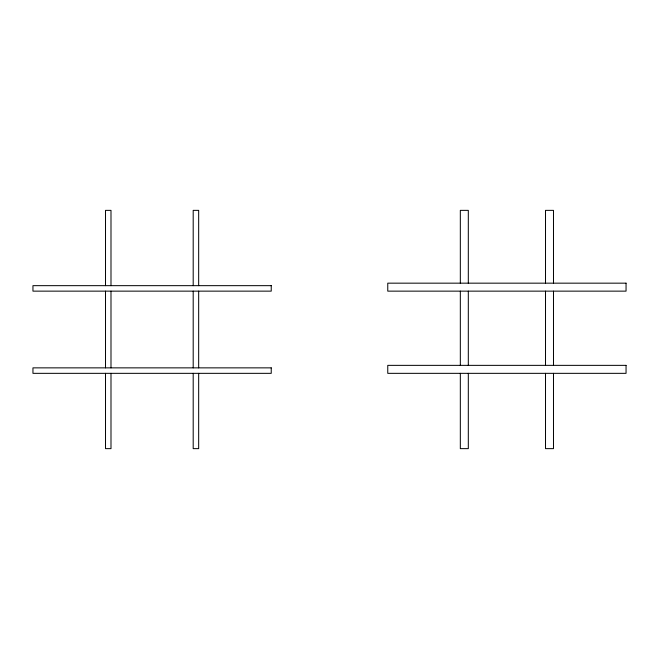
<?xml version="1.0" encoding="UTF-8"?>
<svg xmlns="http://www.w3.org/2000/svg" width="659" height="659" viewBox="0 0 659 659"><rect width="100%" height="100%" fill="white"/><g stroke="black" fill="none" stroke-linecap="round" stroke-linejoin="round"><path stroke-width="0.99" d="M553.486 283.238L553.486 210.361L545.512 210.361L545.512 283.238M553.486 291.138L553.486 365.481M553.486 373.34L553.486 448.639L545.512 448.639L545.512 373.34M545.512 291.138L545.512 365.481M468.31 283.238L468.31 210.361L460.328 210.361L460.328 283.238M468.31 291.138L468.31 365.481M468.31 373.34L468.31 448.639L460.328 448.639L460.328 373.34M460.328 291.138L460.328 365.481M198.672 285.66L198.672 210.361L193.194 210.361L193.194 285.66M198.672 291.138L198.672 367.862M198.672 373.34L198.672 448.639L193.194 448.639L193.194 373.34M193.194 291.138L193.194 367.862M110.992 285.66L110.992 210.361L105.514 210.361L105.514 285.66M110.992 291.138L110.992 367.862M110.992 373.34L110.992 448.639L105.514 448.639L105.514 373.34M105.514 291.138L105.514 367.862M626.05 283.164L387.764 283.164L387.764 291.138L626.05 291.138L626.05 283.164M271.236 285.66L32.95 285.66L32.95 291.138L271.236 291.138L271.236 285.66M626.05 365.358L387.764 365.358L387.764 373.34L626.05 373.34L626.05 365.358M271.236 367.862L32.95 367.862L32.95 373.34L271.236 373.34L271.236 367.862"/></g></svg>
